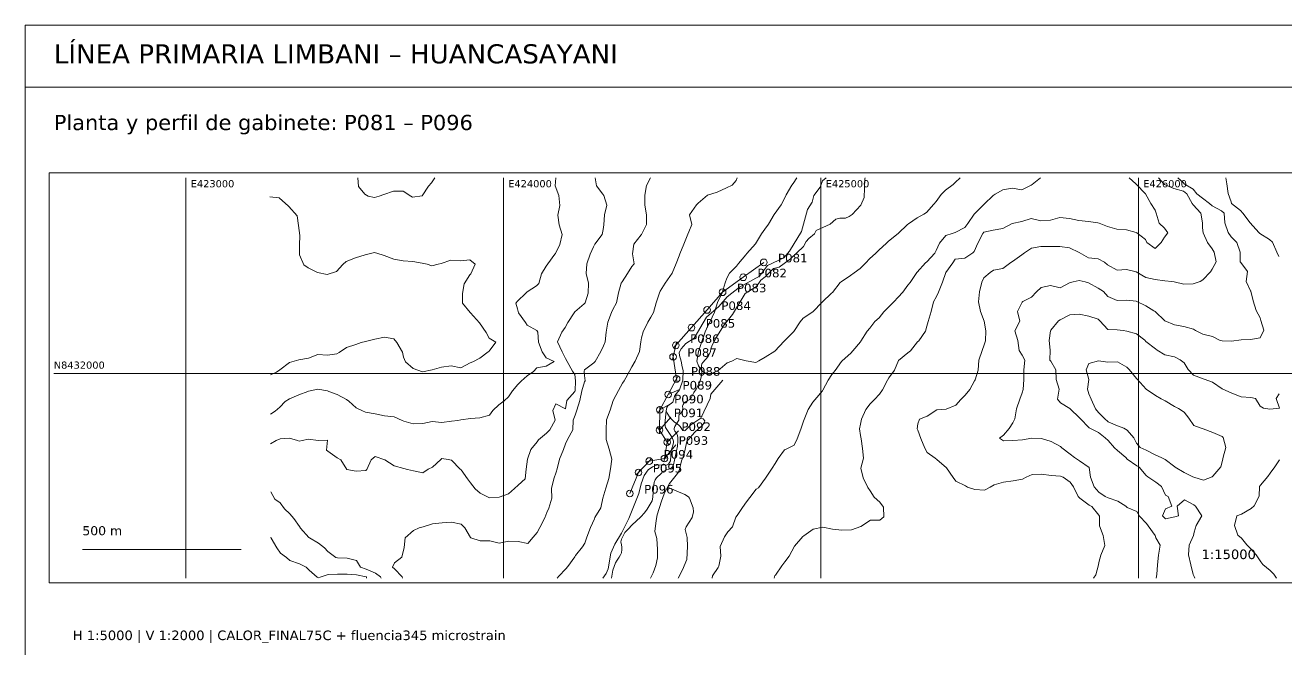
# Paper-space layout 'LP-10' of a CAD drawing. Header units: metres, sheet in millimetres. Extents: x 10 to 410, y 10 to 287.
# Drawn here: x 10 to 274.7, y 156.2 to 287 of the extents above; entities that cross this region are included whole.
import ezdxf

# ---------------------------------------------------------------- set-up
doc = ezdxf.new("R2010")
doc.units = ezdxf.units.M
for name, color, linetype, lineweight, true_color in [('AGUA', 7, 'Continuous', 13, 0x5ba3c5), ('ALERTA', 7, 'Continuous', 13, 0xc56b20), ('EJE', 7, 'Continuous', 18, 0x087f8c), ('GRILLA', 7, 'Continuous', 13, 0xd2dce3), ('MARCO', 7, 'Continuous', 13, 0x163b55), ('POSTES', 7, 'Continuous', 13, 0x244c65), ('RETENIDA', 7, 'Continuous', 13, 0xa77738), ('TERRENO', 7, 'Continuous', 13, 0x777777), ('TEXTO', 7, 'Continuous', 13, 0x163b55), ('VIA', 7, 'Continuous', 13, 0xa7a7a7)]:
    doc.layers.add(name, color=color, linetype=linetype, lineweight=lineweight, true_color=true_color)
doc.styles.add('LP-TEXTO', font='DejaVuSans.ttf')

psp = doc.layouts.new('LP-10')

# ---------------------------------------------------------------- linework, layer by layer
at = {"layer": 'AGUA'}
for points in [[(155.18, 221.68), (156.74, 224.15), (158.51, 226.32), (161.16, 230.69), (163.53, 232.17), (164.45, 233.51), (165.36, 234.23), (167.11, 235.98), (168.28, 236.25), (170.69, 238), (173.42, 240.6), (173.98, 241.65), (174.52, 242.23), (175.73, 243.21), (176.09, 243.94), (178.98, 245.25), (180.22, 246.29), (181.01, 246.53), (182.2, 246.55), (182.97, 246.84), (183.61, 247.28), (185.46, 249.28), (186.13, 250.87), (186.27, 254.77), (186.36, 255)], [(133.12, 171), (133.39, 172.65), (133.96, 174.18), (134.28, 174.78), (134.7, 175.37), (135.02, 175.89), (135.18, 176.33), (135.28, 177.03), (135.29, 177.48), (135.21, 178.01), (135.09, 178.58), (135.2, 179.19), (135.52, 179.85), (135.92, 180.55), (136.57, 181.29), (137.42, 182.18), (138.3, 182.95), (139.25, 183.88), (140.04, 184.72), (140.59, 185.47), (141.62, 187.24), (141.75, 187.96), (141.92, 190.03), (142.08, 191.03), (142.26, 191.6), (142.56, 192.03), (143.52, 192.97), (143.88, 193.37), (144.2, 193.54), (144.63, 193.7), (145.14, 193.84), (145.41, 193.99), (145.71, 194.17), (145.96, 194.41), (146.15, 194.74), (146.94, 198.69), (147.03, 199.79), (147.02, 200.43), (146.94, 200.91), (146.82, 201.29), (146.57, 201.66), (146.37, 201.86), (146.26, 202.09), (146.25, 202.39), (146.4, 202.82), (146.97, 203.69), (147.22, 204.16), (147.24, 204.98), (147.34, 205.35), (147.6, 205.56), (147.88, 205.88), (148.02, 206.25), (148.08, 206.66), (148.03, 207.05), (148.13, 207.42), (148.35, 207.77), (148.64, 208.01), (149.57, 208.51), (149.84, 208.83), (150.39, 209.93), (150.88, 210.65), (151.55, 211.95), (151.85, 212.9), (151.99, 213.53), (152.07, 214.31), (152.01, 215.63), (152.08, 215.94), (152.27, 216.23), (153.43, 217.5), (153.86, 218.54), (153.97, 219.12), (154.24, 219.86), (154.73, 220.77), (155.18, 221.68)]]:
    psp.add_lwpolyline(points, dxfattribs=at)
at = {"layer": 'ALERTA'}
for centre in [(160.74, 234.11), (149.88, 223.55), (146.02, 217.44), (146.77, 212.79), (144.78, 199.54), (144.2, 196.09)]:
    psp.add_circle(centre, 0.7, dxfattribs=at)
at = {"layer": 'EJE'}
psp.add_lwpolyline([(165.06, 237.25), (160.74, 234.11), (156.43, 230.97), (153.16, 227.26), (149.88, 223.55), (146.6, 219.84), (146.02, 217.44), (146.77, 212.79), (145.01, 209.54), (143.26, 206.29), (143.17, 202.07), (144.78, 199.54), (144.2, 196.09), (141.03, 195.56), (138.77, 193.17), (136.94, 188.75)], dxfattribs=at)
at = {"layer": 'GRILLA'}
psp.add_lwpolyline([(15, 170), (287, 170), (287, 256), (15, 256)], close=True, dxfattribs=at)
for points in [[(43.75, 171), (43.75, 255)], [(110.42, 171), (110.42, 255)], [(177.08, 171), (177.08, 255)], [(243.75, 171), (243.75, 255)], [(16, 213.94), (286, 213.94)], [(145.01, 209.54), (147.41, 210.57)], [(143.26, 206.29), (145.66, 207.67)], [(143.17, 202.07), (145.57, 204.77)], [(144.78, 199.54), (147.18, 201.87)], [(144.2, 196.09), (146.6, 198.97)]]:
    psp.add_lwpolyline(points, dxfattribs=at)
at = {"layer": 'MARCO'}
psp.add_lwpolyline([(10, 10), (410, 10), (410, 287), (10, 287)], close=True, dxfattribs=at)
psp.add_lwpolyline([(10, 274), (410, 274)], dxfattribs=at)
at = {"layer": 'POSTES'}
for centre in [(165.06, 237.25), (156.43, 230.97), (153.16, 227.26), (146.6, 219.84), (145.01, 209.54), (143.26, 206.29), (143.17, 202.07), (141.03, 195.56), (138.77, 193.17), (136.94, 188.75)]:
    psp.add_circle(centre, 0.7, dxfattribs=at)
at = {"layer": 'RETENIDA'}
for points in [[(160.74, 234.11), (160.17, 233.7)], [(160.74, 234.11), (161.32, 234.53)], [(156.43, 230.97), (155.86, 230.56)], [(156.43, 230.97), (156.9, 231.5)], [(149.88, 223.55), (149.41, 223.02)], [(149.88, 223.55), (150.35, 224.08)], [(146.6, 219.84), (146.13, 219.31)], [(146.6, 219.84), (146.77, 220.52)], [(146.02, 217.44), (145.86, 216.75)], [(146.02, 217.44), (145.91, 218.14)], [(146.77, 212.79), (147.11, 213.41)], [(146.77, 212.79), (146.88, 212.09)], [(143.26, 206.29), (143.27, 207.11)], [(143.26, 206.29), (142.86, 205.56)], [(143.17, 202.07), (142.72, 202.77)], [(143.17, 202.07), (143.15, 201.25)], [(144.78, 199.54), (144.89, 200.23)], [(144.78, 199.54), (145.16, 198.94)], [(141.03, 195.56), (141.52, 196.07)], [(144.2, 196.09), (144.09, 195.39)], [(144.2, 196.09), (144.9, 196.21)], [(138.77, 193.17), (139.04, 193.82)], [(141.03, 195.56), (140.34, 195.44)], [(138.77, 193.17), (138.28, 192.66)]]:
    psp.add_lwpolyline(points, dxfattribs=at)
at = {"layer": 'TERRENO'}
for points in [[(121.4, 255), (121.3, 253.31), (122.07, 251.26), (122.26, 249.21), (121.82, 247.17), (122.1, 245.12), (122.77, 243.07), (122.22, 241.02), (121.34, 239.14), (121.19, 238.97), (119.75, 236.92), (119.35, 236.46), (118.42, 234.87), (117.83, 232.82), (117.37, 232.3), (115.37, 231.03), (115.09, 230.76), (113.38, 229.12), (112.98, 228.7), (113.38, 227.48), (113.55, 226.66), (115.02, 224.61), (115.39, 224.1), (117.39, 222.96), (117.66, 222.57), (117.8, 220.53), (118.56, 218.48), (119.41, 217.22), (121.08, 216.44), (119.41, 215.5), (117.42, 215.11), (116.71, 214.38), (115.42, 213.45), (114.13, 212.32), (113.43, 211.6), (112.34, 210.27), (111.44, 209.04), (110.59, 208.21), (109.45, 207.39), (108.19, 206.16), (107.46, 205.2), (105.46, 204.64), (103.46, 204.47), (101.46, 204.18), (100.8, 204.09), (99.47, 203.95), (97.47, 203.67), (95.47, 203.87), (93.47, 203.41), (91.47, 203.35), (89.47, 203.91), (89.17, 204.05), (87.47, 204.85), (85.47, 205.07), (83.47, 205.44), (81.47, 205.85), (80.81, 206.08), (79.47, 206.76), (77.97, 208.12), (77.47, 208.47), (75.47, 209.49), (73.78, 210.15), (73.47, 210.31), (71.47, 210.63), (69.47, 210.25), (69.32, 210.14), (67.48, 209.45), (65.48, 208.61), (64.59, 208.08), (63.49, 206.84), (62.49, 206.02), (61.49, 205.42)], [(129.7, 255), (129.93, 253.33), (131.3, 251.53), (131.51, 251.29), (132.09, 249.24), (131.63, 247.19), (131.47, 245.15), (131.32, 244.12), (131.11, 243.1), (129.59, 241.04), (129.33, 240.53), (128.62, 238.99), (127.89, 236.94), (127.81, 234.89), (128.26, 232.85), (128.22, 230.8), (127.55, 228.75), (127.37, 228.55), (125.38, 226.85), (125.25, 226.69), (123.96, 224.64), (123.39, 223.61), (122.64, 222.59), (121.78, 220.54), (122.75, 218.49), (123.41, 217.11), (123.78, 216.45), (124.94, 214.4), (125.42, 213.72), (125.57, 212.36), (125.45, 210.31), (125.43, 210.18), (123.72, 208.25), (123.44, 206.55), (121.44, 207.56), (120.78, 206.2), (121.25, 204.15), (120.15, 202.1), (119.46, 201.44), (117.8, 200.04), (117.46, 199.57), (116.14, 197.99), (115.48, 195.94), (115.2, 193.89), (114.99, 191.84), (113.5, 190.47), (112.75, 189.79), (111.5, 188.65), (109.51, 187.99), (107.51, 187.84), (105.51, 188.83), (104.5, 189.76), (103.5, 190.96), (102.83, 191.81), (101.5, 193.71), (101.35, 193.85), (99.49, 195.75), (98.82, 195.89), (97.49, 196.08), (97.3, 195.89), (95.5, 194.26), (94.59, 193.83), (93.5, 193.1), (91.5, 193.51), (90.3, 193.82), (89.5, 193.97), (87.5, 194.59), (85.5, 195.85), (83.5, 196.53), (82.65, 195.84), (81.76, 193.79), (81.51, 193.56), (79.51, 193.44), (77.51, 193.78), (76.26, 195.82), (75.51, 196.26), (73.51, 197.64), (73.27, 197.86), (73.5, 199.91), (71.5, 199.9), (69.5, 200.17), (68.17, 199.89), (67.5, 199.76), (67.17, 199.89), (65.5, 200.37), (63.51, 200.22), (62.71, 199.88), (61.51, 199.19)], [(79.85, 255), (80, 253.18), (81.34, 251.55), (82, 251.14), (83.34, 250.89), (84.34, 251.15), (85.33, 251.49), (87.33, 252.18), (89.33, 252.19), (91, 251.17), (91.33, 250.94), (93.33, 251.18), (94.65, 253.23), (95.32, 253.91), (96.02, 255)], [(141.26, 255), (140.43, 253.37), (140.08, 251.32), (140.11, 249.27), (140.45, 247.22), (140.43, 245.17), (139.38, 243.12), (139.32, 243.05), (137.79, 241.07), (137.48, 239.02), (137.87, 236.97), (137.34, 236.36), (136.49, 234.92), (135.35, 233.18), (135.15, 232.87), (134.56, 230.82), (134.14, 228.77), (133.37, 227.34), (133.1, 226.72), (132.33, 224.67), (131.95, 222.62), (131.78, 220.57), (131.39, 219.75), (130.83, 218.52), (129.68, 216.47), (129.41, 216.14), (127.41, 214.67), (127.35, 214.41), (127.41, 213.53), (127.54, 212.36), (127.42, 212.17), (126.88, 210.31), (126.43, 208.26), (125.85, 206.21), (125.44, 205.21), (125.08, 204.16), (125.01, 202.11), (123.84, 200.06), (123.46, 199.16), (123, 198.01), (122.17, 195.96), (121.68, 193.91), (121.48, 193.23), (120.98, 191.86), (120.49, 189.81), (120.56, 187.76), (119.95, 185.71), (119.51, 184.77), (119.09, 183.66), (118.08, 181.61), (117.52, 180.58), (116.63, 179.56), (115.53, 178.23), (113.53, 178.68), (111.53, 178.74), (109.54, 178.31), (107.54, 178.81), (105.54, 178.82), (103.54, 179.46), (103.46, 179.52), (102.29, 181.56), (101.53, 182.31), (99.53, 182.72), (97.53, 182.63), (95.53, 182.39), (93.54, 181.76), (92.74, 181.53), (91.54, 180.97), (89.77, 179.48), (89.55, 177.43), (89.09, 175.38), (87.57, 174.22), (87.14, 173.32), (87.57, 172.93), (89.16, 171.28), (89.19, 171)], [(159.5, 255), (159.27, 254.45), (158.41, 253.42), (157.27, 252.87), (155.28, 251.99), (153.28, 251.36), (151.29, 249.67), (150.93, 249.3), (149.48, 247.25), (149.97, 245.2), (149.31, 243.66), (149.16, 243.15), (148.32, 241.1), (147.46, 239.05), (147.32, 238.64), (146.66, 237), (145.81, 234.95), (145.34, 234.26), (144.34, 232.89), (143.35, 231.19), (143.15, 230.84), (142.49, 228.79), (141.89, 226.74), (141.37, 225.72), (140.75, 224.69), (139.78, 222.64), (139.38, 221.41), (139.27, 220.59), (139.01, 218.54), (138.06, 216.49), (137.4, 215.35), (136.87, 214.44), (135.74, 212.39), (135.41, 211.87), (134.56, 210.33), (133.43, 208.28), (132.84, 206.23), (132.07, 204.18), (131.99, 202.13), (132.01, 200.09), (132.6, 198.04), (133.15, 195.99), (132.9, 193.94), (132.55, 191.89), (131.88, 189.84), (131.49, 188.48), (131.3, 187.79), (130.86, 185.74), (129.58, 183.69), (129.5, 183.47), (128.67, 181.64), (127.92, 179.59), (127.52, 178.36), (127.02, 177.54), (125.53, 175.78), (125.4, 175.49), (123.91, 173.43), (123.54, 172.96), (122.01, 171.38), (121.67, 171)], [(172, 255), (171.26, 253.77), (170.99, 253.46), (169.77, 251.4), (169.27, 250.38), (168.74, 249.35), (167.28, 247.3), (166.07, 245.25), (165.29, 244.22), (164.6, 243.2), (163.3, 241.14), (161.53, 239.09), (161.31, 238.83), (159.76, 237.04), (159.32, 236.45), (157.9, 234.98), (157.33, 233.96), (156.97, 232.93), (156.34, 230.88), (155.35, 228.83), (154.69, 226.78), (153.76, 224.73), (153.36, 223.91), (152.77, 222.68), (152.1, 220.63), (151.38, 218.58), (150.99, 216.53), (151.39, 215.51), (152.06, 214.48), (153.39, 213.67), (155.39, 214.49), (157.38, 216.14), (158.38, 216.55), (159.38, 217.07), (161.38, 216.56), (163.38, 216.27), (164.04, 216.57), (165.37, 217.39), (167.37, 218.63), (169.36, 220.68), (171.35, 222.73), (172.74, 224.79), (173.34, 225.56), (175.34, 226.84), (177.33, 228.9), (179.32, 230.75), (179.49, 230.95), (181.13, 233), (181.31, 233.18), (183.31, 234.49), (184.02, 235.06), (185.3, 235.94), (186.5, 237.12), (187.29, 237.98), (188.58, 239.17), (189.29, 239.9), (190.75, 241.23), (191.28, 241.68), (193.27, 243.28), (195.27, 245.18), (195.49, 245.34), (197.26, 246.6), (198.69, 247.39), (199.26, 247.69), (200.75, 249.45), (201.25, 250), (202.34, 251.5), (203.24, 252.38), (204.83, 253.56), (205.23, 254), (206.28, 255)], [(154.21, 171), (154.32, 171.48), (155.51, 173.24), (155.65, 173.53), (156.08, 175.58), (155.9, 177.63), (156.83, 179.68), (157.49, 180.7), (158.48, 181.73), (159.23, 183.78), (159.48, 184.12), (160.58, 185.83), (161.47, 187.01), (162.13, 187.89), (163.46, 189.65), (163.96, 189.94), (165.45, 191.99), (166.83, 194.05), (167.44, 195.07), (168.1, 196.1), (169.43, 197.92), (169.93, 198.15), (171.42, 198.92), (172.08, 200.21), (172.84, 202.26), (173.41, 203.9), (173.52, 204.31), (174.4, 206.36), (175.39, 207.9), (175.77, 208.41), (177.38, 210.32), (177.48, 210.46), (178.59, 212.51), (179.37, 213.75), (180.04, 214.57), (181.36, 216.46), (181.5, 216.62), (183.36, 218.22), (183.8, 218.67), (185.35, 220.59), (185.46, 220.73), (186.77, 222.78), (187.34, 223.46), (188.4, 224.83), (189.33, 225.63), (190.28, 226.89), (191.32, 227.91), (192.36, 228.94), (193.31, 229.97), (194.27, 231), (195.3, 232.44), (195.78, 233.05), (197.2, 235.1), (197.29, 235.18), (199.01, 237.15), (199.29, 237.38), (200.96, 239.21), (201.28, 239.74), (201.95, 241.26), (203.27, 242.91), (204.6, 243.32), (205.26, 243.5), (207.26, 244.57), (207.94, 245.37), (209.25, 247.36), (209.34, 247.43), (211.24, 249.39), (211.34, 249.48), (213.23, 251.27), (213.63, 251.53), (215.23, 252.48), (217.23, 252.83), (219.23, 252.43), (221.22, 253.43), (221.39, 253.61), (223.19, 255)], [(167.28, 171), (167.42, 171.52), (167.51, 171.65), (168.83, 173.57), (169.5, 174.41), (170.4, 175.62), (171.49, 177.67), (173.28, 179.73), (173.48, 179.9), (175.47, 181.3), (177.47, 181.66), (179.47, 181.28), (181.47, 181.07), (183.47, 181.12), (185.46, 181.81), (187.46, 183.18), (189.45, 183.19), (190.31, 183.87), (190.2, 185.92), (189.44, 186.94), (188.24, 187.96), (187.44, 189.33), (186.94, 190.01), (185.93, 192.05), (185.43, 194.1), (185.99, 196.15), (185.81, 198.2), (185.53, 200.25), (185.41, 200.93), (185.15, 202.29), (185.4, 203.32), (185.58, 204.34), (186.52, 206.39), (187.38, 207.6), (188.31, 208.45), (189.38, 209.62), (189.97, 210.5), (191.02, 212.55), (191.36, 213.03), (192.54, 214.6), (193.35, 216.65), (195.35, 218.24), (195.89, 218.71), (197.34, 220.54), (197.62, 220.76), (199.04, 222.82), (199.33, 223.84), (199.57, 224.87), (200.23, 226.92), (200.71, 228.97), (201.31, 230.12), (201.77, 231.02), (202.63, 233.07), (203.29, 235.12), (204.74, 237.17), (205.28, 237.89), (207.28, 238.15), (208.97, 239.23), (209.27, 239.51), (209.99, 241.28), (211.04, 243.33), (211.26, 243.58), (213.26, 244.02), (215.25, 244.34), (217.25, 245.4), (219.25, 245.82), (221.24, 246.44), (223.24, 245.96), (225.24, 246.11), (227.24, 246.66), (229.24, 246.46), (231.24, 246.06), (233.23, 245.79), (235.23, 245.54), (235.52, 245.45), (237.23, 244.74), (239.23, 244.22), (241.23, 244.05), (243.23, 243.52), (243.43, 243.43), (245.24, 242.02), (245.52, 241.39), (247.24, 240.16), (248.5, 241.4), (249.23, 242.5), (249.89, 243.45), (249.23, 244.39), (248.06, 245.49), (247.44, 247.54), (247.22, 248.22), (246.36, 249.58), (245.21, 251.63), (243.29, 253.67), (243.2, 253.75), (241.82, 255)], [(234.32, 171), (234.78, 171.72), (235.32, 173.77), (235.44, 174.28), (235.84, 175.82), (236.68, 177.87), (236.31, 179.91), (235.53, 181.96), (235.58, 184.01), (235.41, 184.23), (233.95, 186.05), (233.41, 186.3), (231.41, 187.75), (231.11, 188.09), (230.08, 190.14), (229.4, 191.16), (227.92, 192.18), (227.4, 192.37), (225.4, 192.54), (223.4, 192.82), (221.4, 192.77), (220.14, 192.16), (219.4, 191.77), (217.41, 191.38), (215.41, 191.16), (213.41, 190.6), (212.58, 190.08), (211.42, 189.46), (209.42, 189.56), (207.82, 190.07), (207.42, 190.33), (205.42, 191.34), (204.87, 192.11), (203.41, 194.15), (201.41, 195.92), (201.07, 196.2), (199.4, 197.33), (198.87, 198.24), (198.03, 200.28), (197.39, 202.07), (197.29, 202.33), (197.39, 203.35), (197.78, 204.38), (199.38, 205.01), (201.38, 206.31), (203.37, 206.44), (205.37, 207.27), (206.42, 208.5), (207.36, 209.41), (208.36, 210.55), (209.35, 212.42), (209.45, 212.61), (210.07, 214.66), (210.2, 216.7), (210.95, 218.76), (211.33, 219.93), (211.59, 220.81), (211.71, 222.85), (211.31, 224.9), (210.6, 226.95), (210.19, 228.99), (210.35, 231.04), (210.85, 233.09), (211.29, 233.97), (212.62, 235.15), (213.28, 235.63), (215.28, 235.94), (216.96, 237.21), (217.27, 237.44), (219.27, 238.85), (219.81, 239.26), (221.26, 240.2), (223.26, 240.57), (225.26, 240.57), (227.25, 240.55), (229.25, 240.32), (231.26, 239.3), (233.26, 238.17), (235.26, 238.02), (236.63, 237.26), (237.26, 236.75), (239.26, 235.63), (241.26, 235.74), (243.26, 235.24), (245.26, 234.1), (247.26, 233.68), (249.26, 233.35), (250.76, 233.21), (251.26, 233.15), (253.26, 232.69), (255.26, 232.76), (256.68, 233.23), (257.25, 233.6), (258.88, 235.28), (259.24, 235.79), (260.04, 237.33), (259.63, 239.38), (259.23, 240.12), (258.23, 241.42), (257.33, 243.47), (257.22, 244.49), (257.17, 245.52), (256.86, 247.57), (255.21, 249.3), (255.04, 249.61), (253.9, 251.65), (253.2, 252.18), (251.2, 252.72), (249.2, 253.61), (249.08, 253.69), (247.94, 255)], [(247.49, 171), (247.61, 171.75), (247.75, 173.8), (247.97, 175.85), (248.33, 177.9), (247.42, 179.47), (247.23, 179.95), (245.81, 181.99), (245.41, 182.45), (243.93, 184.03), (243.4, 184.98), (241.4, 185.82), (241.12, 186.07), (239.4, 187.15), (237.4, 187.87), (236.73, 188.11), (235.4, 189.01), (234.46, 190.15), (233.7, 192.2), (233.39, 194.24), (231.38, 195.64), (230.29, 196.28), (229.38, 197.01), (227.66, 198.32), (227.38, 198.6), (225.38, 199.68), (223.38, 200.27), (221.38, 200.35), (219.38, 200.02), (217.38, 199.9), (215.38, 199.78), (214.53, 200.33), (215.38, 201.02), (216.58, 202.39), (217.37, 203.56), (217.8, 204.44), (218.11, 206.49), (218.82, 208.54), (219.35, 209.9), (219.54, 210.59), (219.66, 212.64), (219.69, 214.68), (219.88, 216.73), (219.33, 217.76), (218.66, 218.78), (218.42, 220.83), (217.81, 222.87), (218.83, 224.92), (218.34, 226.97), (219.3, 228.88), (219.44, 229.02), (221.29, 229.95), (222.35, 231.08), (223.28, 231.95), (225.28, 232.38), (227.28, 231.93), (229.28, 232.95), (230.02, 233.15), (231.27, 233.45), (232.52, 233.16), (233.27, 232.96), (235.27, 231.82), (236.37, 231.12), (237.28, 230.1), (239.28, 229.27), (241.28, 229.33), (243.28, 229.09), (245.28, 228.12), (246.97, 227.05), (247.28, 226.92), (249.28, 225.01), (251.28, 224.13), (253.28, 223.78), (255.28, 223.26), (255.73, 222.98), (257.28, 222.19), (259.28, 221.71), (260.79, 220.95), (261.29, 220.75), (263.28, 220.73), (265.28, 220.96), (267.28, 221.05), (269.28, 221.41), (270.03, 223.02), (269.43, 225.07), (269.26, 225.58), (268.44, 227.12), (267.85, 229.16), (267.31, 231.21), (267.25, 231.3), (266.36, 233.26), (266.63, 235.3), (265.23, 237.21), (265.1, 237.35), (265.13, 239.4), (264.38, 241.44), (263.22, 242.58), (262.6, 243.49), (261.88, 245.53), (261.77, 247.58), (261.21, 248.06), (259.2, 249.14), (258.64, 249.62), (257.2, 250.69), (256.01, 251.66), (255.2, 252.63), (253.37, 253.7), (253.19, 253.92), (252.04, 255)], [(273.22, 238.46), (272.8, 239.42), (271.91, 241.46), (271.22, 242.03), (269.21, 243.33), (269.03, 243.5), (267.21, 245.55), (265.68, 247.59), (265.2, 248.1), (263.3, 249.63), (263.2, 249.97), (262.61, 251.68), (262.27, 253.73), (262.12, 255)], [(61.35, 251.02), (63.35, 250.78), (65.25, 249.04), (65.36, 248.95), (67.11, 247), (67.37, 244.95), (67.66, 242.9), (67.61, 240.86), (67.57, 238.81), (68.53, 236.76), (69.39, 236.08), (71.39, 235.13), (73.39, 234.73), (75.39, 235.35), (76.66, 236.79), (77.38, 237.42), (79.38, 238.21), (81.37, 238.85), (83.37, 239.31), (84.97, 238.86), (85.37, 238.72), (87.37, 237.91), (89.37, 237.58), (91.37, 237.43), (93.37, 237.07), (94.37, 236.84), (95.37, 236.5), (96.7, 236.85), (97.37, 237), (99.36, 237.71), (101.36, 237.55), (103.36, 237.8), (104.47, 236.87), (103.54, 234.82), (103.37, 234.63), (102.13, 232.77), (101.78, 230.72), (101.83, 228.67), (103.39, 226.76), (103.46, 226.63), (105.4, 224.58), (106.81, 222.54), (107.41, 221.33), (108.79, 220.5), (107.42, 218.65), (107.22, 218.45), (105.42, 217.12), (104, 216.39), (103.43, 216.17), (101.43, 215.15), (99.43, 215.51), (97.43, 215.29), (95.44, 214.72), (93.44, 214.31), (91.44, 214.98), (89.84, 216.35), (89.43, 217.37), (89.21, 218.39), (88.01, 220.44), (87.42, 221.17), (85.42, 221.57), (83.43, 221.1), (81.43, 220.64), (80.57, 220.41), (79.43, 219.98), (77.44, 219.38), (75.89, 218.35), (75.44, 218.06), (73.45, 217.76), (71.45, 217.89), (69.45, 217.15), (67.45, 216.82), (65.46, 216.27), (63.46, 214.7), (62.74, 214.21), (61.47, 213.66)], [(255.57, 171), (255.43, 171.37), (255.26, 171.78), (254.73, 173.82), (254.28, 175.87), (254.37, 177.92), (255.32, 179.97), (255.41, 180.65), (255.85, 182.02), (257.06, 184.07), (255.71, 186.11), (255.39, 186.41), (253.39, 187.42), (251.89, 186.1), (252.15, 184.06), (251.4, 183.86), (249.4, 183.45), (248.76, 184.05), (249.4, 185.51), (250.73, 186.1), (249.96, 188.15), (249.39, 188.42), (248.6, 190.19), (247.38, 191.14), (245.74, 192.23), (245.38, 192.55), (243.92, 194.27), (243.38, 194.59), (241.37, 195.97), (241.06, 196.31), (239.37, 197.8), (238.74, 198.35), (237.37, 199.87), (236.78, 200.4), (235.36, 201.52), (233.56, 202.44), (233.36, 202.56), (231.53, 204.48), (231.36, 204.64), (229.41, 206.52), (229.35, 206.56), (227.35, 207.77), (226.73, 208.56), (227.12, 210.61), (226.44, 212.66), (226.39, 214.7), (225.33, 216.51), (225.1, 216.75), (225.2, 218.8), (225.02, 220.84), (225.26, 222.89), (225.31, 223.02), (226.97, 224.95), (227.3, 225.17), (229.3, 226.23), (231.29, 226.4), (233.29, 225.95), (235.29, 225.32), (235.61, 224.97), (237.3, 223.19), (239.3, 223.12), (240.5, 222.94), (241.3, 222.8), (243.3, 222.23), (245.06, 220.9), (245.3, 220.63), (247.3, 219.08), (247.64, 218.86), (249.3, 217.84), (251.3, 217.46), (252.5, 216.83), (253.31, 216.18), (254.18, 214.79), (255.31, 213.55), (257.31, 212.81), (257.53, 212.75), (259.31, 212.12), (261.31, 210.71), (263.32, 209.78), (265.32, 209.01), (267.32, 208.9), (268.32, 208.68), (269.32, 207.05), (269.99, 206.64), (271.32, 206.42), (273.32, 206.65)], [(233.32, 216.03), (235.32, 216.57), (237.32, 216.29), (239.32, 216.4), (241.32, 215.23), (241.79, 214.75), (243.32, 212.85), (243.47, 212.71), (245.33, 210.66), (247.33, 209.33), (248.53, 208.62), (249.33, 208.19), (251.33, 206.98), (252.17, 206.59), (253.34, 205.84), (254.34, 204.55), (255.34, 203.01), (256.68, 202.5), (257.34, 202.34), (259.34, 201.53), (261.34, 200.73), (261.56, 200.47), (262.11, 198.42), (261.53, 196.37), (261.36, 195.69), (261.03, 194.32), (259.37, 192.37), (259.23, 192.27), (257.37, 191.54), (255.37, 192.15), (255.17, 192.26), (253.37, 193.17), (251.43, 194.3), (251.37, 194.35), (249.37, 195.88), (248.49, 196.33), (247.37, 196.83), (245.37, 197.82), (244.13, 198.37), (243.36, 199.33), (242.76, 200.41), (241.36, 202.06), (240.64, 202.46), (239.36, 202.98), (237.35, 203.81), (236.61, 204.49), (235.35, 205.74), (234.71, 206.54), (233.84, 208.58), (233.34, 209.67), (233.01, 210.63), (233.33, 212.68), (232.77, 214.72), (233.32, 216.03)], [(273.32, 206.65), (272.64, 208.69), (273.31, 209.67)], [(273.35, 195.85), (272.35, 194.36), (271.36, 192.99), (270.89, 192.3), (269.37, 190.52), (269.18, 190.25), (269.07, 188.2), (268.05, 186.15), (267.38, 185.59), (265.39, 184.39), (264.39, 184.09), (263.93, 182.04), (264.6, 180), (265.4, 179.37), (266.53, 177.95), (267.41, 177.06), (268.47, 175.91), (269.41, 174.42), (269.82, 173.87), (271.42, 172.58), (272.16, 171.83), (272.71, 171)], [(61.54, 189.12), (62.4, 187.59), (63.55, 186.77), (64.47, 185.54), (65.55, 184.52), (66.38, 183.5), (67.56, 181.8), (67.8, 181.46), (69.56, 179.54), (69.68, 179.42), (71.57, 178.33), (72.87, 177.38), (73.57, 176.6), (75.2, 175.34), (75.57, 175.24), (77.57, 175.18), (79.57, 174.72), (80.37, 173.3), (81.57, 172.88), (83.58, 172.07), (84.63, 171.27), (84.71, 171)], [(61.57, 179.57), (61.67, 179.39), (62.83, 177.35), (63.58, 176.21), (64.84, 175.3), (65.58, 174.73), (67.58, 174.03), (69, 173.27), (69.59, 172.7), (71.32, 171.23), (71.59, 171.09), (71.9, 171.23), (73.58, 171.78), (75.58, 171.8), (77.58, 171.84), (79.58, 171.67), (81.58, 171.29), (81.64, 171.26), (81.69, 171)]]:
    psp.add_lwpolyline(points, dxfattribs=at)
at = {"layer": 'TEXTO'}
psp.add_lwpolyline([(22, 177), (55.33, 177)], dxfattribs=at)
at = {"layer": 'VIA'}
for points in [[(148.71, 220.22), (150.43, 221.35), (153.06, 225.74), (155.63, 228.01), (157.36, 230), (159.96, 232.03), (164.19, 234.37), (165.88, 236.6), (169.27, 238.19), (170.45, 239.61), (173.01, 243.69), (174.25, 248.31), (175.23, 249.86), (175.6, 251.31), (176.88, 253.04), (177.42, 254.32), (178.2, 255)], [(131.29, 171), (132.01, 171.94), (132.4, 172.94), (132.95, 176.21), (133.81, 178.11), (135.21, 180.43), (136.75, 183.53), (138.84, 188.76), (139.31, 190.8), (139.96, 192.55), (140.77, 193.72), (141.68, 194.38), (142.57, 194.73), (144.81, 194.77), (145.1, 194.92), (145.51, 195.6), (145.66, 197.74), (146.13, 199.41), (146.13, 199.73), (145.84, 200.53), (144.44, 202.57), (144.33, 203.36), (144.58, 206.12), (144.69, 206.79), (144.95, 207.13), (145.96, 207.91), (146.42, 209.28), (147.41, 210.53), (148.1, 212.54), (148.17, 214.54), (147.92, 215.34), (147.75, 216.53), (147.35, 217.68), (147.34, 218.32), (147.72, 219.09), (148.71, 220.22)], [(156.45, 212.53), (153.99, 209.61), (153.8, 208.69), (151.85, 204.53)], [(147.32, 203.02), (147.53, 202.82), (148.08, 202), (148.34, 201.9), (148.54, 201.99), (149.73, 203.16), (151.85, 204.53), (152.34, 204.45), (152.67, 203.97), (152.63, 203.69), (152.19, 203.07), (150.51, 201.55), (149.19, 200.04), (148.95, 199.64), (148.28, 196.78), (147.83, 195.59), (147.29, 193.5), (146.95, 192.92), (145.28, 190.82), (144.83, 190.07), (144.16, 188.67), (143.57, 187.12), (142.72, 184.29), (142.49, 183.12), (142.23, 180.8), (142.59, 179.31), (142.77, 177), (142.75, 175.28), (142.43, 173.62), (141.84, 172.09), (141.28, 171)], [(144.58, 206.12), (144.77, 205.64), (145.4, 204.64), (146.36, 203.73)], [(146.36, 203.73), (146.91, 203.34), (147.32, 203.02)], [(147.09, 171), (148.01, 172.74), (148.9, 174.88), (149.09, 177.64), (148.96, 179.53), (148.6, 181.2), (148.77, 181.74), (150.06, 183.74), (150.33, 184.89), (150.28, 185.74), (149.46, 187.78), (149.24, 188.05), (148.48, 188.54), (144.83, 190.07)]]:
    psp.add_lwpolyline(points, dxfattribs=at)

# ---------------------------------------------------------------- texts
at = {"layer": 'ALERTA', "style": 'LP-TEXTO'}
for s, p in [('P082', (163.74, 234.11)), ('P085', (152.88, 223.55)), ('P087', (149.02, 217.44)), ('P088', (149.77, 213.47)), ('P092', (147.78, 201.87)), ('P093', (147.2, 198.97))]:
    psp.add_text(s, height=1.8, dxfattribs=at).set_placement(p)
at = {"layer": 'POSTES', "style": 'LP-TEXTO'}
for s, p in [('P081', (168.06, 237.25)), ('P083', (159.43, 230.97)), ('P084', (156.16, 227.26)), ('P086', (149.6, 220.34)), ('P089', (148.01, 210.57)), ('P090', (146.26, 207.67)), ('P091', (146.17, 204.77)), ('P094', (144.03, 196.07)), ('P095', (141.77, 193.17)), ('P096', (139.94, 188.75))]:
    psp.add_text(s, height=1.8, dxfattribs=at).set_placement(p)
at = {"layer": 'TEXTO', "style": 'LP-TEXTO'}
for s, height, p in [('LÍNEA PRIMARIA LIMBANI – HUANCASAYANI', 4, (16, 279)), ('Planta y perfil de gabinete: P081 – P096', 3.2, (16, 265)), ('E423000', 1.5, (44.75, 253)), ('E424000', 1.5, (111.42, 253)), ('E425000', 1.5, (178.08, 253)), ('E426000', 1.5, (244.75, 253)), ('N8432000', 1.5, (16, 214.94)), ('500 m', 1.9, (22, 180)), ('1:15000', 2, (257, 175)), ('H 1:5000 | V 1:2000 | CALOR_FINAL75C + fluencia345 microstrain', 2, (20, 158))]:
    psp.add_text(s, height=height, dxfattribs=at).set_placement(p)

doc.saveas('drawing.dxf')
